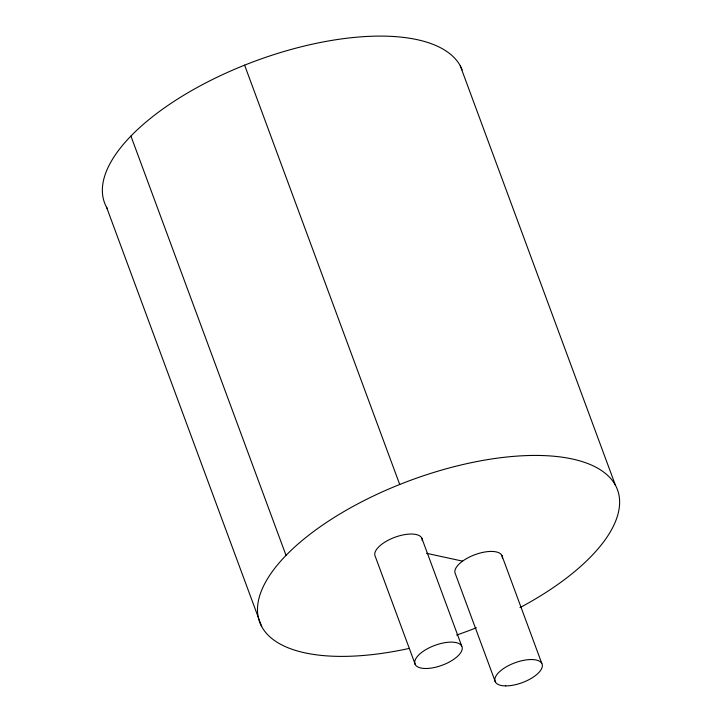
<?xml version="1.0" encoding="UTF-8"?>
<svg xmlns="http://www.w3.org/2000/svg" width="722" height="722" viewBox="0 0 722 722"><rect width="100%" height="100%" fill="white"/><g stroke="black" fill="none" stroke-linecap="round" stroke-linejoin="round"><path stroke-width="1.08" d="M426.54 553.305L462.585 561.138M460.311 65.91L615.424 485.238M501.817 555.344L541.807 663.437M495.382 681.992L455.392 573.891A25.035 10.577 -20.3 0 1 476.583 554.108A25.035 10.577 -20.3 0 1 502.35 558.079M421.72 537.935L461.71 646.037M244.605 65.151L399.717 484.48M415.285 664.583L375.296 556.491A25.035 10.577 -20.3 0 1 396.486 536.708A25.035 10.577 -20.3 0 1 422.244 540.679M130.917 136.043L286.029 555.38M106.576 207.259L261.689 626.588M409.491 648.356A190.761 80.62 -20.3 0 1 277.582 564.766A190.761 80.62 -20.3 0 1 567.212 457.992A190.761 80.62 -20.3 0 1 519.948 607.635M476.376 627.752A190.761 80.62 -20.3 0 1 456.62 635.062M107.587 209.001A190.761 80.62 -20.3 0 1 247.267 64.096A190.761 80.62 -20.3 0 1 462.17 69.926M505.788 685.9A25.035 10.577 -20.3 0 0 542.33 666.18A25.035 10.577 -20.3 0 0 507.665 666.063A25.035 10.577 -20.3 0 0 505.788 685.9M425.691 668.5A25.035 10.577 -20.3 0 0 462.233 648.78A25.035 10.577 -20.3 0 0 427.568 648.654A25.035 10.577 -20.3 0 0 425.691 668.5"/></g></svg>
